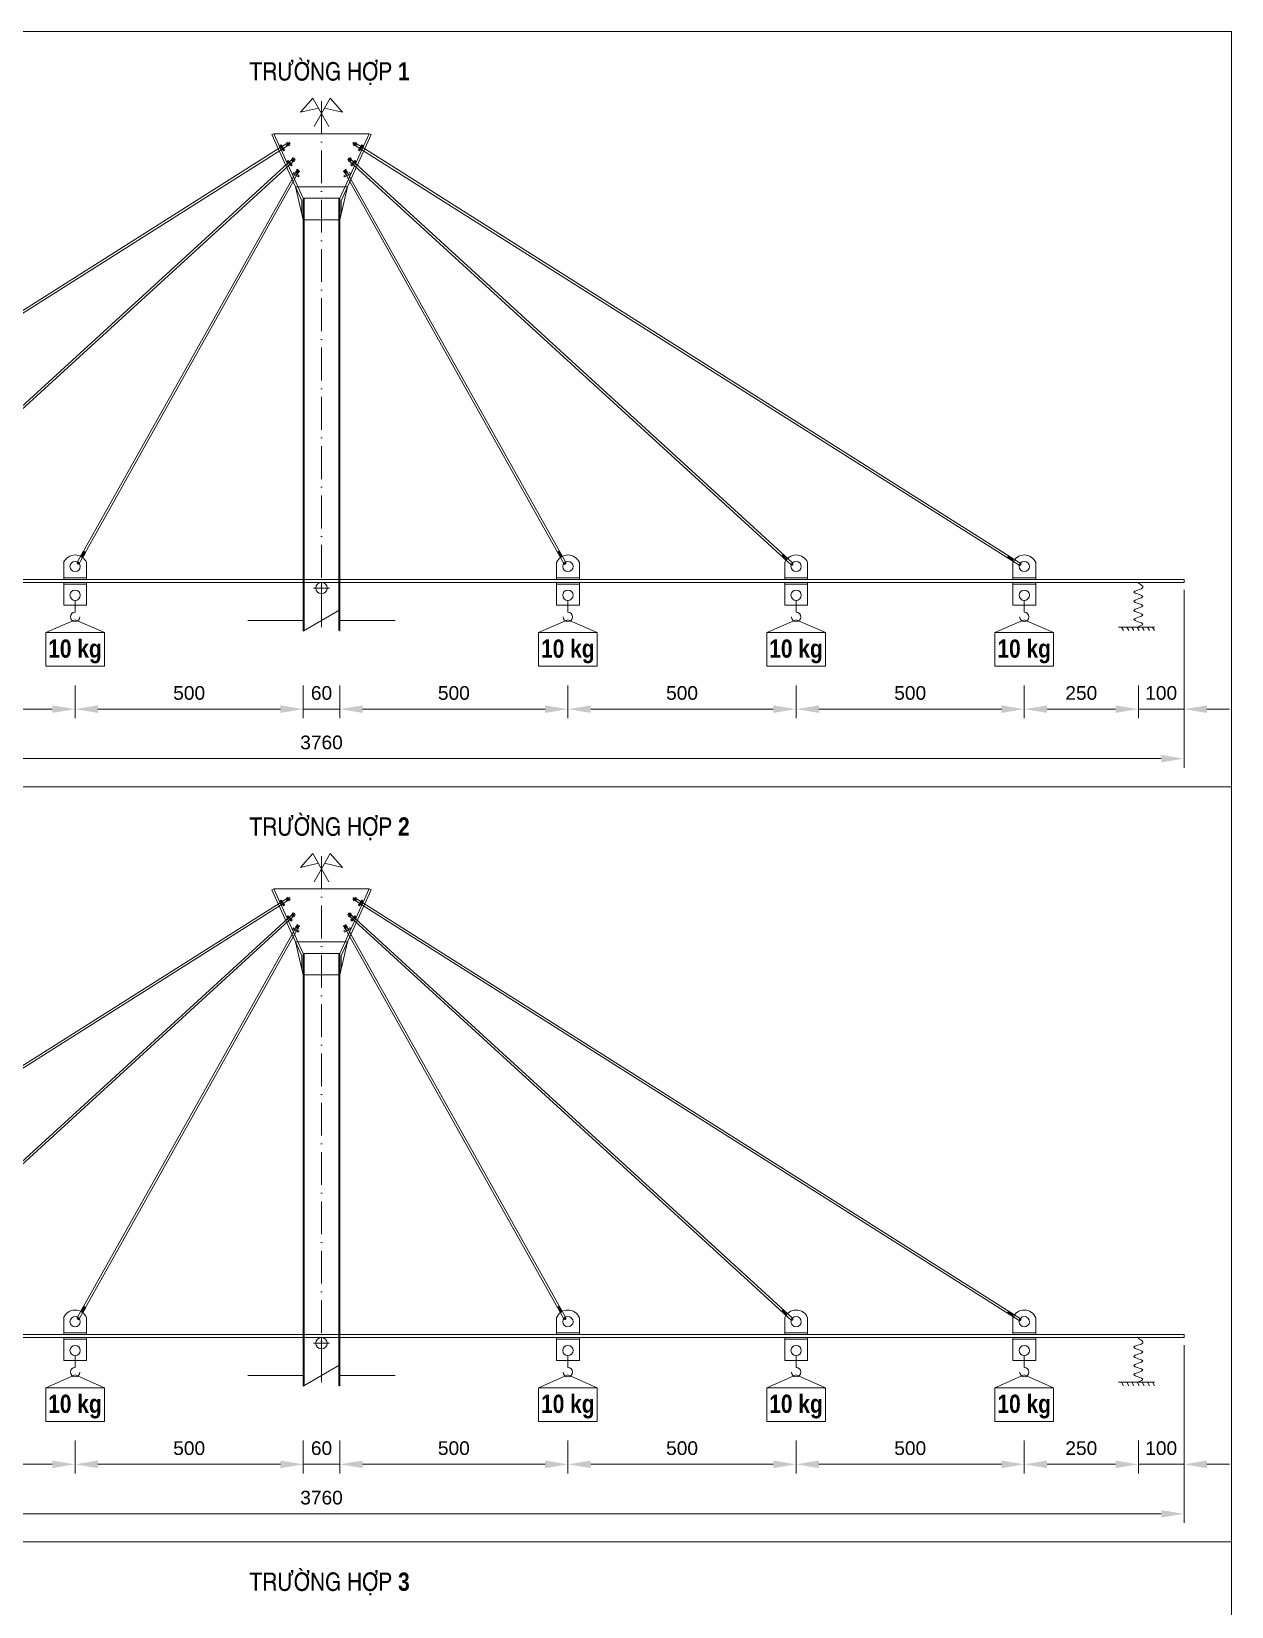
# Model space of a CAD drawing. Header units: millimetres. Extents: x 131443 to 207296, y -79515 to -45344.
# Drawn here: x 182591 to 185220, y -48796 to -45344 of the extents above; entities that cross this region are included whole.
import ezdxf

# ---------------------------------------------------------------- set-up
doc = ezdxf.new("R2010")
doc.units = ezdxf.units.MM
doc.header["$MEASUREMENT"] = 0
doc.linetypes.add('ACAD_ISO10W100', pattern=[18, 12, -3, 0, -3])
doc.layers.add('009 - Mat Cat', color=8, linetype='Continuous', lineweight=9)
doc.layers.add('013 - Duong Tim', color=1, linetype='ACAD_ISO10W100', lineweight=13)
doc.styles.add('Narrow', font='')
doc.styles.add('Narrow H', font='')
doc.styles.add('vnarial', font='')
doc.styles.get('Narrow').set_extended_font_data('.VnArial Narrow')
doc.styles.get('Narrow H').set_extended_font_data('.VnArial NarrowH')
doc.styles.get('vnarial').set_extended_font_data('.VnArial')
doc.dimstyles.new('1-20', dxfattribs={"dimscale": 20, "dimtxt": 40, "dimasz": 2.5, "dimexe": 1, "dimexo": 1, "dimgap": 1, "dimtad": 1, "dimdec": 0, "dimdsep": 46, "dimtxsty": 'vnarial', "dimcen": 2.5, "dimadec": 0, "dimazin": 0, "dimtfac": 1, "dimtdec": 0, "dimtix": 1, "dimtmove": 1, "dimatfit": 3, "dimfxl": 0.18, "dimtolj": 1, "dimtzin": 0, "dimlwd": -1, "dimlwe": -1, "dimarcsym": 1})
pattern_1 = [(45, (33545.79623, 4834.8328), (-0.08838834765, 0.08838834765), [])]
pattern_2 = [(45, (33545.79623, 3179.3328), (-0.08838834765, 0.08838834765), [])]

# ---------------------------------------------------------------- blocks, each defined once
blk = doc.blocks.new('*D117')
at = {"layer": '009 - Mat Cat', "color": 0, "transparency": 16777216}
for p, q in [((182186.5, -46777), (182186.5, -46849)), ((182686.5, -46777), (182686.5, -46849)), ((182236.5, -46829), (182636.5, -46829))]:
    blk.add_line(p, q, dxfattribs=at)
for points in [[(182236.5, -46820.7), (182236.5, -46837.3), (182186.5, -46829)], [(182636.5, -46820.7), (182636.5, -46837.3), (182686.5, -46829)]]:
    blk.add_solid(points, dxfattribs=at)
at = {"layer": 'Defpoints', "color": 0, "transparency": 16777216}
for p in [(182186.5, -46757), (182686.5, -46757), (182686.5, -46829)]:
    blk.add_point(p, dxfattribs=at)
at = {"layer": '009 - Mat Cat', "color": 0, "transparency": 16777216, "insert": (182436.5, -46793.7), "char_height": 30, "attachment_point": 5, "style": 'vnarial'}
blk.add_mtext('\\A1;500', dxfattribs=at)
blk = doc.blocks.new('*D118')
at = {"layer": '009 - Mat Cat', "color": 0, "transparency": 16777216}
for p, q in [((182686.5, -46777), (182686.5, -46849)), ((183186.5, -46777), (183186.5, -46849)), ((182736.5, -46829), (183136.5, -46829))]:
    blk.add_line(p, q, dxfattribs=at)
for points in [[(182736.5, -46820.7), (182736.5, -46837.3), (182686.5, -46829)], [(183136.5, -46820.7), (183136.5, -46837.3), (183186.5, -46829)]]:
    blk.add_solid(points, dxfattribs=at)
at = {"layer": 'Defpoints', "color": 0, "transparency": 16777216}
for p in [(182686.5, -46757), (183186.5, -46757), (183186.5, -46829)]:
    blk.add_point(p, dxfattribs=at)
at = {"layer": '009 - Mat Cat', "color": 0, "transparency": 16777216, "insert": (182936.5, -46793.7), "char_height": 30, "attachment_point": 5, "style": 'vnarial'}
blk.add_mtext('\\A1;500', dxfattribs=at)
blk = doc.blocks.new('*D119')
at = {"layer": '009 - Mat Cat', "color": 0, "transparency": 16777216}
for p, q in [((183186.5, -46777), (183186.5, -46849)), ((183266.5, -46777), (183266.5, -46849)), ((183136.5, -46829), (183086.5, -46829)), ((183186.5, -46829), (183266.5, -46829)), ((183316.5, -46829), (183366.5, -46829))]:
    blk.add_line(p, q, dxfattribs=at)
for points in [[(183136.5, -46820.7), (183136.5, -46837.3), (183186.5, -46829)], [(183316.5, -46820.7), (183316.5, -46837.3), (183266.5, -46829)]]:
    blk.add_solid(points, dxfattribs=at)
at = {"layer": 'Defpoints', "color": 0, "transparency": 16777216}
for p in [(183186.5, -46757), (183266.5, -46757), (183266.5, -46829)]:
    blk.add_point(p, dxfattribs=at)
at = {"layer": '009 - Mat Cat', "color": 0, "transparency": 16777216, "insert": (183226.5, -46793.7), "char_height": 30, "attachment_point": 5, "style": 'vnarial'}
blk.add_mtext('\\A1;60', dxfattribs=at)
blk = doc.blocks.new('*D120')
at = {"layer": '009 - Mat Cat', "color": 0, "transparency": 16777216}
for p, q in [((183266.5, -46777), (183266.5, -46849)), ((183766.5, -46777), (183766.5, -46849)), ((183316.5, -46829), (183716.5, -46829))]:
    blk.add_line(p, q, dxfattribs=at)
for points in [[(183316.5, -46820.7), (183316.5, -46837.3), (183266.5, -46829)], [(183716.5, -46820.7), (183716.5, -46837.3), (183766.5, -46829)]]:
    blk.add_solid(points, dxfattribs=at)
at = {"layer": 'Defpoints', "color": 0, "transparency": 16777216}
for p in [(183266.5, -46757), (183766.5, -46757), (183766.5, -46829)]:
    blk.add_point(p, dxfattribs=at)
at = {"layer": '009 - Mat Cat', "color": 0, "transparency": 16777216, "insert": (183516.5, -46793.7), "char_height": 30, "attachment_point": 5, "style": 'vnarial'}
blk.add_mtext('\\A1;500', dxfattribs=at)
blk = doc.blocks.new('*D121')
at = {"layer": '009 - Mat Cat', "color": 0, "transparency": 16777216}
for p, q in [((183766.5, -46777), (183766.5, -46849)), ((184266.5, -46777), (184266.5, -46849)), ((183816.5, -46829), (184216.5, -46829))]:
    blk.add_line(p, q, dxfattribs=at)
for points in [[(183816.5, -46820.7), (183816.5, -46837.3), (183766.5, -46829)], [(184216.5, -46820.7), (184216.5, -46837.3), (184266.5, -46829)]]:
    blk.add_solid(points, dxfattribs=at)
at = {"layer": 'Defpoints', "color": 0, "transparency": 16777216}
for p in [(183766.5, -46757), (184266.5, -46757), (184266.5, -46829)]:
    blk.add_point(p, dxfattribs=at)
at = {"layer": '009 - Mat Cat', "color": 0, "transparency": 16777216, "insert": (184016.5, -46793.7), "char_height": 30, "attachment_point": 5, "style": 'vnarial'}
blk.add_mtext('\\A1;500', dxfattribs=at)
blk = doc.blocks.new('*D122')
at = {"layer": '009 - Mat Cat', "color": 0, "transparency": 16777216}
for p, q in [((184266.5, -46777), (184266.5, -46849)), ((184766.5, -46777), (184766.5, -46849)), ((184316.5, -46829), (184716.5, -46829))]:
    blk.add_line(p, q, dxfattribs=at)
for points in [[(184316.5, -46820.7), (184316.5, -46837.3), (184266.5, -46829)], [(184716.5, -46820.7), (184716.5, -46837.3), (184766.5, -46829)]]:
    blk.add_solid(points, dxfattribs=at)
at = {"layer": 'Defpoints', "color": 0, "transparency": 16777216}
for p in [(184266.5, -46757), (184766.5, -46757), (184766.5, -46829)]:
    blk.add_point(p, dxfattribs=at)
at = {"layer": '009 - Mat Cat', "color": 0, "transparency": 16777216, "insert": (184516.5, -46793.7), "char_height": 30, "attachment_point": 5, "style": 'vnarial'}
blk.add_mtext('\\A1;500', dxfattribs=at)
blk = doc.blocks.new('*D123')
at = {"layer": '009 - Mat Cat', "color": 0, "transparency": 16777216}
for p, q in [((184766.5, -46777), (184766.5, -46849)), ((185016.4, -46777), (185016.4, -46849)), ((184816.5, -46829), (184966.4, -46829))]:
    blk.add_line(p, q, dxfattribs=at)
for points in [[(184816.5, -46820.7), (184816.5, -46837.3), (184766.5, -46829)], [(184966.4, -46820.7), (184966.4, -46837.3), (185016.4, -46829)]]:
    blk.add_solid(points, dxfattribs=at)
at = {"layer": 'Defpoints', "color": 0, "transparency": 16777216}
for p in [(184766.5, -46757), (185016.4, -46757), (185016.4, -46829)]:
    blk.add_point(p, dxfattribs=at)
at = {"layer": '009 - Mat Cat', "color": 0, "transparency": 16777216, "insert": (184891.4, -46793.7), "char_height": 30, "attachment_point": 5, "style": 'vnarial'}
blk.add_mtext('\\A1;250', dxfattribs=at)
blk = doc.blocks.new('*D124')
at = {"layer": '009 - Mat Cat', "color": 0, "transparency": 16777216}
for p, q in [((185016.4, -46777), (185016.4, -46849)), ((185116.5, -46777), (185116.5, -46849)), ((184966.4, -46829), (184916.4, -46829)), ((185016.4, -46829), (185116.5, -46829)), ((185166.5, -46829), (185216.5, -46829))]:
    blk.add_line(p, q, dxfattribs=at)
for points in [[(184966.4, -46820.7), (184966.4, -46837.3), (185016.4, -46829)], [(185166.5, -46820.7), (185166.5, -46837.3), (185116.5, -46829)]]:
    blk.add_solid(points, dxfattribs=at)
at = {"layer": 'Defpoints', "color": 0, "transparency": 16777216}
for p in [(185016.4, -46757), (185116.5, -46757), (185116.5, -46829)]:
    blk.add_point(p, dxfattribs=at)
at = {"layer": '009 - Mat Cat', "color": 0, "transparency": 16777216, "insert": (185066.4, -46793.7), "char_height": 30, "attachment_point": 5, "style": 'vnarial'}
blk.add_mtext('\\A1;100', dxfattribs=at)
blk = doc.blocks.new('*D125')
at = {"layer": '009 - Mat Cat', "color": 0, "transparency": 16777216}
for p, q in [((181336.5, -46567.8), (181336.5, -46957.5)), ((185116.5, -46567.8), (185116.5, -46957.5)), ((181386.5, -46937.5), (185066.5, -46937.5))]:
    blk.add_line(p, q, dxfattribs=at)
for points in [[(181386.5, -46929.2), (181386.5, -46945.8), (181336.5, -46937.5)], [(185066.5, -46929.2), (185066.5, -46945.8), (185116.5, -46937.5)]]:
    blk.add_solid(points, dxfattribs=at)
at = {"layer": 'Defpoints', "color": 0, "transparency": 16777216}
for p in [(181336.5, -46547.8), (185116.5, -46547.8), (185116.5, -46937.5)]:
    blk.add_point(p, dxfattribs=at)
at = {"layer": '009 - Mat Cat', "color": 0, "transparency": 16777216, "insert": (183226.5, -46902.2), "char_height": 30, "attachment_point": 5, "style": 'vnarial'}
blk.add_mtext('\\A1;3760', dxfattribs=at)
blk = doc.blocks.new('*D130')
at = {"layer": '009 - Mat Cat', "color": 0, "transparency": 16777216}
for p, q in [((182186.5, -48432.5), (182186.5, -48504.5)), ((182686.5, -48432.5), (182686.5, -48504.5)), ((182236.5, -48484.5), (182636.5, -48484.5))]:
    blk.add_line(p, q, dxfattribs=at)
for points in [[(182236.5, -48476.2), (182236.5, -48492.8), (182186.5, -48484.5)], [(182636.5, -48476.2), (182636.5, -48492.8), (182686.5, -48484.5)]]:
    blk.add_solid(points, dxfattribs=at)
at = {"layer": 'Defpoints', "color": 0, "transparency": 16777216}
for p in [(182186.5, -48412.5), (182686.5, -48412.5), (182686.5, -48484.5)]:
    blk.add_point(p, dxfattribs=at)
at = {"layer": '009 - Mat Cat', "color": 0, "transparency": 16777216, "insert": (182436.5, -48449.2), "char_height": 30, "attachment_point": 5, "style": 'vnarial'}
blk.add_mtext('\\A1;500', dxfattribs=at)
blk = doc.blocks.new('*D131')
at = {"layer": '009 - Mat Cat', "color": 0, "transparency": 16777216}
for p, q in [((182686.5, -48432.5), (182686.5, -48504.5)), ((183186.5, -48432.5), (183186.5, -48504.5)), ((182736.5, -48484.5), (183136.5, -48484.5))]:
    blk.add_line(p, q, dxfattribs=at)
for points in [[(182736.5, -48476.2), (182736.5, -48492.8), (182686.5, -48484.5)], [(183136.5, -48476.2), (183136.5, -48492.8), (183186.5, -48484.5)]]:
    blk.add_solid(points, dxfattribs=at)
at = {"layer": 'Defpoints', "color": 0, "transparency": 16777216}
for p in [(182686.5, -48412.5), (183186.5, -48412.5), (183186.5, -48484.5)]:
    blk.add_point(p, dxfattribs=at)
at = {"layer": '009 - Mat Cat', "color": 0, "transparency": 16777216, "insert": (182936.5, -48449.2), "char_height": 30, "attachment_point": 5, "style": 'vnarial'}
blk.add_mtext('\\A1;500', dxfattribs=at)
blk = doc.blocks.new('*D132')
at = {"layer": '009 - Mat Cat', "color": 0, "transparency": 16777216}
for p, q in [((183186.5, -48432.5), (183186.5, -48504.5)), ((183266.5, -48432.5), (183266.5, -48504.5)), ((183136.5, -48484.5), (183086.5, -48484.5)), ((183186.5, -48484.5), (183266.5, -48484.5)), ((183316.5, -48484.5), (183366.5, -48484.5))]:
    blk.add_line(p, q, dxfattribs=at)
for points in [[(183136.5, -48476.2), (183136.5, -48492.8), (183186.5, -48484.5)], [(183316.5, -48476.2), (183316.5, -48492.8), (183266.5, -48484.5)]]:
    blk.add_solid(points, dxfattribs=at)
at = {"layer": 'Defpoints', "color": 0, "transparency": 16777216}
for p in [(183186.5, -48412.5), (183266.5, -48412.5), (183266.5, -48484.5)]:
    blk.add_point(p, dxfattribs=at)
at = {"layer": '009 - Mat Cat', "color": 0, "transparency": 16777216, "insert": (183226.5, -48449.2), "char_height": 30, "attachment_point": 5, "style": 'vnarial'}
blk.add_mtext('\\A1;60', dxfattribs=at)
blk = doc.blocks.new('*D133')
at = {"layer": '009 - Mat Cat', "color": 0, "transparency": 16777216}
for p, q in [((183266.5, -48432.5), (183266.5, -48504.5)), ((183766.5, -48432.5), (183766.5, -48504.5)), ((183316.5, -48484.5), (183716.5, -48484.5))]:
    blk.add_line(p, q, dxfattribs=at)
for points in [[(183316.5, -48476.2), (183316.5, -48492.8), (183266.5, -48484.5)], [(183716.5, -48476.2), (183716.5, -48492.8), (183766.5, -48484.5)]]:
    blk.add_solid(points, dxfattribs=at)
at = {"layer": 'Defpoints', "color": 0, "transparency": 16777216}
for p in [(183266.5, -48412.5), (183766.5, -48412.5), (183766.5, -48484.5)]:
    blk.add_point(p, dxfattribs=at)
at = {"layer": '009 - Mat Cat', "color": 0, "transparency": 16777216, "insert": (183516.5, -48449.2), "char_height": 30, "attachment_point": 5, "style": 'vnarial'}
blk.add_mtext('\\A1;500', dxfattribs=at)
blk = doc.blocks.new('*D134')
at = {"layer": '009 - Mat Cat', "color": 0, "transparency": 16777216}
for p, q in [((183766.5, -48432.5), (183766.5, -48504.5)), ((184266.5, -48432.5), (184266.5, -48504.5)), ((183816.5, -48484.5), (184216.5, -48484.5))]:
    blk.add_line(p, q, dxfattribs=at)
for points in [[(183816.5, -48476.2), (183816.5, -48492.8), (183766.5, -48484.5)], [(184216.5, -48476.2), (184216.5, -48492.8), (184266.5, -48484.5)]]:
    blk.add_solid(points, dxfattribs=at)
at = {"layer": 'Defpoints', "color": 0, "transparency": 16777216}
for p in [(183766.5, -48412.5), (184266.5, -48412.5), (184266.5, -48484.5)]:
    blk.add_point(p, dxfattribs=at)
at = {"layer": '009 - Mat Cat', "color": 0, "transparency": 16777216, "insert": (184016.5, -48449.2), "char_height": 30, "attachment_point": 5, "style": 'vnarial'}
blk.add_mtext('\\A1;500', dxfattribs=at)
blk = doc.blocks.new('*D135')
at = {"layer": '009 - Mat Cat', "color": 0, "transparency": 16777216}
for p, q in [((184266.5, -48432.5), (184266.5, -48504.5)), ((184766.5, -48432.5), (184766.5, -48504.5)), ((184316.5, -48484.5), (184716.5, -48484.5))]:
    blk.add_line(p, q, dxfattribs=at)
for points in [[(184316.5, -48476.2), (184316.5, -48492.8), (184266.5, -48484.5)], [(184716.5, -48476.2), (184716.5, -48492.8), (184766.5, -48484.5)]]:
    blk.add_solid(points, dxfattribs=at)
at = {"layer": 'Defpoints', "color": 0, "transparency": 16777216}
for p in [(184266.5, -48412.5), (184766.5, -48412.5), (184766.5, -48484.5)]:
    blk.add_point(p, dxfattribs=at)
at = {"layer": '009 - Mat Cat', "color": 0, "transparency": 16777216, "insert": (184516.5, -48449.2), "char_height": 30, "attachment_point": 5, "style": 'vnarial'}
blk.add_mtext('\\A1;500', dxfattribs=at)
blk = doc.blocks.new('*D136')
at = {"layer": '009 - Mat Cat', "color": 0, "transparency": 16777216}
for p, q in [((184766.5, -48432.5), (184766.5, -48504.5)), ((185016.4, -48432.5), (185016.4, -48504.5)), ((184816.5, -48484.5), (184966.4, -48484.5))]:
    blk.add_line(p, q, dxfattribs=at)
for points in [[(184816.5, -48476.2), (184816.5, -48492.8), (184766.5, -48484.5)], [(184966.4, -48476.2), (184966.4, -48492.8), (185016.4, -48484.5)]]:
    blk.add_solid(points, dxfattribs=at)
at = {"layer": 'Defpoints', "color": 0, "transparency": 16777216}
for p in [(184766.5, -48412.5), (185016.4, -48412.5), (185016.4, -48484.5)]:
    blk.add_point(p, dxfattribs=at)
at = {"layer": '009 - Mat Cat', "color": 0, "transparency": 16777216, "insert": (184891.4, -48449.2), "char_height": 30, "attachment_point": 5, "style": 'vnarial'}
blk.add_mtext('\\A1;250', dxfattribs=at)
blk = doc.blocks.new('*D137')
at = {"layer": '009 - Mat Cat', "color": 0, "transparency": 16777216}
for p, q in [((185016.4, -48432.5), (185016.4, -48504.5)), ((185116.5, -48432.5), (185116.5, -48504.5)), ((184966.4, -48484.5), (184916.4, -48484.5)), ((185016.4, -48484.5), (185116.5, -48484.5)), ((185166.5, -48484.5), (185216.5, -48484.5))]:
    blk.add_line(p, q, dxfattribs=at)
for points in [[(184966.4, -48476.2), (184966.4, -48492.8), (185016.4, -48484.5)], [(185166.5, -48476.2), (185166.5, -48492.8), (185116.5, -48484.5)]]:
    blk.add_solid(points, dxfattribs=at)
at = {"layer": 'Defpoints', "color": 0, "transparency": 16777216}
for p in [(185016.4, -48412.5), (185116.5, -48412.5), (185116.5, -48484.5)]:
    blk.add_point(p, dxfattribs=at)
at = {"layer": '009 - Mat Cat', "color": 0, "transparency": 16777216, "insert": (185066.4, -48449.2), "char_height": 30, "attachment_point": 5, "style": 'vnarial'}
blk.add_mtext('\\A1;100', dxfattribs=at)
blk = doc.blocks.new('*D126')
at = {"layer": '009 - Mat Cat', "color": 0, "transparency": 16777216}
for p, q in [((181336.5, -48223.3), (181336.5, -48613)), ((185116.5, -48223.3), (185116.5, -48613)), ((181386.5, -48593), (185066.5, -48593))]:
    blk.add_line(p, q, dxfattribs=at)
for points in [[(181386.5, -48584.7), (181386.5, -48601.3), (181336.5, -48593)], [(185066.5, -48584.7), (185066.5, -48601.3), (185116.5, -48593)]]:
    blk.add_solid(points, dxfattribs=at)
at = {"layer": 'Defpoints', "color": 0, "transparency": 16777216}
for p in [(181336.5, -48203.3), (185116.5, -48203.3), (185116.5, -48593)]:
    blk.add_point(p, dxfattribs=at)
at = {"layer": '009 - Mat Cat', "color": 0, "transparency": 16777216, "insert": (183226.5, -48557.7), "char_height": 30, "attachment_point": 5, "style": 'vnarial'}
blk.add_mtext('\\A1;3760', dxfattribs=at)

msp = doc.modelspace()

# ---------------------------------------------------------------- hatches: boundary and pattern name
at = {"layer": '009 - Mat Cat', "true_color": 0x000000}
h = msp.add_hatch(dxfattribs=at)
h.set_pattern_fill('ANSI31', color=18)
h.set_pattern_definition(pattern_1)
h.paths.add_polyline_path([(181723.49, -46497.28), (181720.81, -46493.05), (181710.67, -46499.47), (181713.34, -46503.69)])
h.paths.add_polyline_path([(181695.25, -46509.22, 0.8986321), (181697.44, -46513.68, 0.1118619)])
h.paths.add_polyline_path([(182194.62, -46508.51, 0.9188698), (182197.22, -46512.9, 0.1149846)])
h.paths.add_polyline_path([(182218.08, -46493.82), (182214.71, -46490.13), (182205.85, -46498.23), (182209.23, -46501.92)])
h.paths.add_polyline_path([(182709.65, -46484.93), (182705.29, -46482.49), (182699.43, -46492.96), (182703.79, -46495.4)])
h.paths.add_polyline_path([(182691.89, -46506.42, 1.2436659), (182695.75, -46509.89, 0.1170167)])
h = msp.add_hatch(dxfattribs=at)
h.set_pattern_fill('ANSI31', color=18)
h.set_pattern_definition(pattern_1)
h.paths.add_polyline_path([(184729.51, -46497.28), (184732.19, -46493.05), (184742.33, -46499.47), (184739.66, -46503.69)])
h.paths.add_polyline_path([(184757.75, -46509.22, -0.8986321), (184755.56, -46513.68, -0.1118619)])
h.paths.add_polyline_path([(184258.38, -46508.51, -0.9188698), (184255.78, -46512.9, -0.1149846)])
h.paths.add_polyline_path([(184234.92, -46493.82), (184238.29, -46490.13), (184247.15, -46498.23), (184243.77, -46501.92)])
h.paths.add_polyline_path([(183743.35, -46484.93), (183747.71, -46482.49), (183753.57, -46492.96), (183749.21, -46495.4)])
h.paths.add_polyline_path([(183761.11, -46506.42, -1.2436659), (183757.25, -46509.89, -0.1170167)])
h = msp.add_hatch(dxfattribs=at)
h.set_pattern_fill('ANSI31', color=18)
h.set_pattern_definition(pattern_2)
h.paths.add_polyline_path([(181723.49, -48152.78), (181720.81, -48148.55), (181710.67, -48154.97), (181713.34, -48159.19)])
h.paths.add_polyline_path([(181695.25, -48164.72, 0.8986321), (181697.44, -48169.18, 0.1118619)])
h.paths.add_polyline_path([(182194.62, -48164.01, 0.9188698), (182197.22, -48168.4, 0.1149846)])
h.paths.add_polyline_path([(182218.08, -48149.32), (182214.71, -48145.63), (182205.85, -48153.73), (182209.23, -48157.42)])
h.paths.add_polyline_path([(182709.65, -48140.43), (182705.29, -48137.99), (182699.43, -48148.46), (182703.79, -48150.9)])
h.paths.add_polyline_path([(182691.89, -48161.92, 1.2436659), (182695.75, -48165.39, 0.1170167)])
h = msp.add_hatch(dxfattribs=at)
h.set_pattern_fill('ANSI31', color=18)
h.set_pattern_definition(pattern_2)
h.paths.add_polyline_path([(184729.51, -48152.78), (184732.19, -48148.55), (184742.33, -48154.97), (184739.66, -48159.19)])
h.paths.add_polyline_path([(184757.75, -48164.72, -0.8986321), (184755.56, -48169.18, -0.1118619)])
h.paths.add_polyline_path([(184258.38, -48164.01, -0.9188698), (184255.78, -48168.4, -0.1149846)])
h.paths.add_polyline_path([(184234.92, -48149.32), (184238.29, -48145.63), (184247.15, -48153.73), (184243.77, -48157.42)])
h.paths.add_polyline_path([(183743.35, -48140.43), (183747.71, -48137.99), (183753.57, -48148.46), (183749.21, -48150.9)])
h.paths.add_polyline_path([(183761.11, -48161.92, -1.2436659), (183757.25, -48165.39, -0.1170167)])

# ---------------------------------------------------------------- linework, layer by layer
at = {"layer": '009 - Mat Cat', "color": 1}
for p, q in [((183207.85, -45489.81), (183180.6, -45520.31)), ((183242.35, -45552.06), (183207.85, -45489.81)), ((183210.65, -45552.06), (183245.15, -45489.81)), ((183245.15, -45489.81), (183272.4, -45520.31)), ((183180.6, -45520.31), (183219.86, -45511.48)), ((183272.4, -45520.31), (183233.14, -45511.48)), ((182622.25, -46660.96), (182686.5, -46632.96)), ((182686.5, -46632.96), (182750.75, -46660.96)), ((183702.25, -46660.96), (183766.5, -46632.96)), ((183766.5, -46632.96), (183830.75, -46660.96)), ((184202.25, -46660.96), (184266.5, -46632.96)), ((184266.5, -46632.96), (184330.75, -46660.96)), ((184702.25, -46660.96), (184766.5, -46632.96)), ((184766.5, -46632.96), (184830.75, -46660.96)), ((183207.85, -47145.31), (183180.6, -47175.81)), ((183242.35, -47207.56), (183207.85, -47145.31)), ((183210.65, -47207.56), (183245.15, -47145.31)), ((183245.15, -47145.31), (183272.4, -47175.81)), ((183180.6, -47175.81), (183219.86, -47166.98)), ((183272.4, -47175.81), (183233.14, -47166.98)), ((182622.25, -48316.46), (182686.5, -48288.46)), ((182686.5, -48288.46), (182750.75, -48316.46)), ((183702.25, -48316.46), (183766.5, -48288.46)), ((183766.5, -48288.46), (183830.75, -48316.46)), ((184202.25, -48316.46), (184266.5, -48288.46)), ((184266.5, -48288.46), (184330.75, -48316.46)), ((184702.25, -48316.46), (184766.5, -48288.46)), ((184766.5, -48288.46), (184830.75, -48316.46))]:
    msp.add_line(p, q, dxfattribs=at)
at = {"layer": '009 - Mat Cat', "color": 18, "true_color": 0x000000}
for p, q in [((183122.13, -45567.52), (183117.58, -45569.58)), ((183183.5, -45714.59), (183117.58, -45569.58)), ((183186.5, -45709.11), (183122.13, -45567.52)), ((183122.13, -45567.52), (183330.87, -45567.52)), ((183266.5, -45709.11), (183330.87, -45567.52)), ((183266.5, -45709.11), (183330.87, -45567.52)), ((183269.5, -45714.59), (183335.42, -45569.58)), ((183269.5, -45714.59), (183335.42, -45569.58)), ((183330.87, -45567.52), (183335.42, -45569.58)), ((183330.87, -45567.52), (183335.42, -45569.58)), ((183135.8, -45593.67), (183138.33, -45592.06)), ((183135.8, -45593.67), (183142.99, -45605.04)), ((183136.01, -45598.06), (183151.76, -45588.1)), ((183138.1, -45602.65), (183154.99, -45591.89)), ((183138.33, -45592.06), (183145.53, -45603.44)), ((183142.99, -45605.04), (183145.53, -45603.44)), ((183148.62, -45589.85), (183158.47, -45589.85)), ((183156.98, -45586.32), (183150.11, -45593.37)), ((183150.74, -45585.8), (183156.35, -45593.89)), ((183304.38, -45589.85), (183294.53, -45589.85)), ((183304.38, -45589.85), (183294.53, -45589.85)), ((183296.02, -45586.32), (183302.89, -45593.37)), ((183296.02, -45586.32), (183302.89, -45593.37)), ((183302.26, -45585.8), (183296.65, -45593.89)), ((183302.26, -45585.8), (183296.65, -45593.89)), ((183314.9, -45602.65), (183298.01, -45591.89)), ((183314.9, -45602.65), (183298.01, -45591.89)), ((183316.99, -45598.06), (183301.24, -45588.1)), ((183316.99, -45598.06), (183301.24, -45588.1)), ((183314.67, -45592.06), (183307.47, -45603.44)), ((183314.67, -45592.06), (183307.47, -45603.44)), ((183310.01, -45605.04), (183307.47, -45603.44)), ((183310.01, -45605.04), (183307.47, -45603.44)), ((183317.2, -45593.67), (183310.01, -45605.04)), ((183317.2, -45593.67), (183310.01, -45605.04)), ((183317.2, -45593.67), (183314.67, -45592.06)), ((183317.2, -45593.67), (183314.67, -45592.06)), ((183153.51, -45626.64), (183151.3, -45628.67)), ((183151.3, -45628.67), (183159.88, -45638.05)), ((183151.9, -45632.99), (183162.48, -45623.32)), ((183153.51, -45626.64), (183162.09, -45636.03)), ((183154.07, -45637.78), (183166.43, -45626.3)), ((183159.74, -45624.54), (183169.58, -45624.54)), ((183162.09, -45636.03), (183159.88, -45638.05)), ((183168.09, -45621.01), (183161.22, -45628.06)), ((183161.85, -45620.49), (183167.46, -45628.59)), ((183164.66, -45619.62), (183164.66, -45629.46)), ((183293.26, -45624.54), (183283.42, -45624.54)), ((183293.26, -45624.54), (183283.42, -45624.54)), ((183284.91, -45621.01), (183291.78, -45628.06)), ((183284.91, -45621.01), (183291.78, -45628.06)), ((183291.15, -45620.49), (183285.54, -45628.59)), ((183291.15, -45620.49), (183285.54, -45628.59)), ((183298.93, -45637.78), (183286.57, -45626.3)), ((183298.93, -45637.78), (183286.57, -45626.3)), ((183288.34, -45619.62), (183288.34, -45629.46)), ((183288.34, -45619.62), (183288.34, -45629.46)), ((183301.1, -45632.99), (183290.52, -45623.32)), ((183301.1, -45632.99), (183290.52, -45623.32)), ((183299.49, -45626.64), (183290.91, -45636.03)), ((183299.49, -45626.64), (183290.91, -45636.03)), ((183290.91, -45636.03), (183293.12, -45638.05)), ((183290.91, -45636.03), (183293.12, -45638.05)), ((183301.7, -45628.67), (183293.12, -45638.05)), ((183301.7, -45628.67), (183293.12, -45638.05)), ((183299.49, -45626.64), (183301.7, -45628.67)), ((183299.49, -45626.64), (183301.7, -45628.67)), ((183164.76, -45652.76), (183163.3, -45655.38)), ((183163.3, -45655.38), (183175.92, -45662.45)), ((183164.76, -45652.76), (183177.38, -45659.83)), ((183164.96, -45661.73), (183172.06, -45649.04)), ((183167.53, -45667.37), (183176.43, -45651.48)), ((183169.32, -45650.26), (183179.17, -45650.26)), ((183177.68, -45646.73), (183170.81, -45653.78)), ((183171.44, -45646.21), (183177.05, -45654.3)), ((183174.25, -45645.34), (183174.25, -45655.18)), ((183177.38, -45659.83), (183175.92, -45662.45)), ((183283.68, -45650.26), (183273.83, -45650.26)), ((183283.68, -45650.26), (183273.83, -45650.26)), ((183275.32, -45646.73), (183282.19, -45653.78)), ((183275.32, -45646.73), (183282.19, -45653.78)), ((183288.24, -45652.76), (183275.62, -45659.83)), ((183288.24, -45652.76), (183275.62, -45659.83)), ((183275.62, -45659.83), (183277.08, -45662.45)), ((183275.62, -45659.83), (183277.08, -45662.45)), ((183281.56, -45646.21), (183275.95, -45654.3)), ((183281.56, -45646.21), (183275.95, -45654.3)), ((183285.47, -45667.37), (183276.57, -45651.48)), ((183285.47, -45667.37), (183276.57, -45651.48)), ((183289.7, -45655.38), (183277.08, -45662.45)), ((183289.7, -45655.38), (183277.08, -45662.45)), ((183278.75, -45645.34), (183278.75, -45655.18)), ((183278.75, -45645.34), (183278.75, -45655.18)), ((183288.04, -45661.73), (183280.94, -45649.04)), ((183288.04, -45661.73), (183280.94, -45649.04)), ((183288.24, -45652.76), (183289.7, -45655.38)), ((183288.24, -45652.76), (183289.7, -45655.38)), ((183226.5, -45683.67), (183169.44, -45683.67)), ((183169.44, -45683.67), (183186.5, -45756.17)), ((183186.5, -45744.59), (183186.5, -45709.11)), ((183186.5, -45709.11), (183266.5, -45709.11)), ((183186.5, -45710.48), (183186.5, -46658)), ((183188.5, -45709.11), (183188.5, -46656.82)), ((183226.5, -45683.67), (183283.56, -45683.67)), ((183264.5, -45709.11), (183264.5, -46612.17)), ((183264.5, -45709.11), (183264.5, -46656.82)), ((183283.56, -45683.67), (183266.5, -45756.17)), ((183283.56, -45683.67), (183266.5, -45756.17)), ((183266.5, -45744.59), (183266.5, -45709.11)), ((183266.5, -45744.59), (183266.5, -45709.11)), ((183266.5, -45710.48), (183266.5, -46611)), ((183266.5, -45710.48), (183266.5, -46658)), ((183183.5, -45714.59), (183183.5, -45743.42)), ((183269.5, -45714.59), (183269.5, -45743.42)), ((183269.5, -45714.59), (183269.5, -45743.42)), ((183186.5, -45756.17), (183266.5, -45756.17)), ((182699.43, -46492.96), (182703.79, -46495.4)), ((182705.29, -46482.49), (182709.65, -46484.93)), ((183747.71, -46482.49), (183743.35, -46484.93)), ((183753.57, -46492.96), (183749.21, -46495.4)), ((184238.29, -46490.13), (184234.92, -46493.82)), ((184247.15, -46498.23), (184243.77, -46501.92)), ((184732.19, -46493.05), (184729.51, -46497.28)), ((184742.33, -46499.47), (184739.66, -46503.69)), ((182661.5, -46540.84), (182711.5, -46540.84)), ((182661.5, -46540.84), (182711.5, -46540.84)), ((183791.5, -46540.84), (183741.5, -46540.84)), ((183791.5, -46540.84), (183741.5, -46540.84)), ((184291.5, -46540.84), (184241.5, -46540.84)), ((184291.5, -46540.84), (184241.5, -46540.84)), ((184791.5, -46540.84), (184741.5, -46540.84)), ((183186.5, -46544.59), (181336.5, -46544.59)), ((181336.5, -46551.09), (183186.5, -46551.09)), ((182661.5, -46554.84), (182711.5, -46554.84)), ((183186.5, -46544.59), (183266.5, -46544.59)), ((183266.5, -46544.59), (183186.5, -46544.59)), ((183186.5, -46551.09), (183266.5, -46551.09)), ((183266.5, -46551.09), (183186.5, -46551.09)), ((183209.24, -46563.59), (183243.76, -46563.59)), ((183243.76, -46563.59), (183209.24, -46563.59)), ((183226.5, -46551.09), (183226.5, -46576.09)), ((183266.5, -46544.59), (185116.5, -46544.59)), ((185116.5, -46551.09), (183266.5, -46551.09)), ((183791.5, -46554.84), (183741.5, -46554.84)), ((184291.5, -46554.84), (184241.5, -46554.84)), ((184791.5, -46554.84), (184741.5, -46554.84)), ((182686.5, -46590.64), (182686.5, -46616.51)), ((183766.5, -46590.64), (183766.5, -46616.51)), ((184266.5, -46590.64), (184266.5, -46616.51)), ((184766.5, -46590.64), (184766.5, -46616.51)), ((183065.3, -46634.5), (183186.5, -46634.5)), ((183186.5, -46634.5), (183186.5, -46658)), ((183186.5, -46658), (183226.5, -46634.5)), ((183266.5, -46611), (183226.5, -46634.5)), ((183266.5, -46634.5), (183266.5, -46611)), ((183387.7, -46634.5), (183266.5, -46634.5)), ((183266.5, -46634.5), (183266.5, -46658)), ((185051.93, -46649.17), (184972.95, -46649.17)), ((184979.67, -46649.17), (184983.89, -46656.8)), ((184991.01, -46649.17), (184995.23, -46656.8)), ((185002.35, -46649.17), (185006.57, -46656.8)), ((185013.69, -46649.17), (185017.91, -46656.8)), ((185025.03, -46649.17), (185029.25, -46656.8)), ((185036.37, -46649.17), (185040.59, -46656.8)), ((185047.7, -46649.17), (185051.93, -46656.8)), ((183122.13, -47223.02), (183117.58, -47225.08)), ((183183.5, -47370.09), (183117.58, -47225.08)), ((183186.5, -47364.61), (183122.13, -47223.02)), ((183122.13, -47223.02), (183330.87, -47223.02)), ((183266.5, -47364.61), (183330.87, -47223.02)), ((183266.5, -47364.61), (183330.87, -47223.02)), ((183269.5, -47370.09), (183335.42, -47225.08)), ((183269.5, -47370.09), (183335.42, -47225.08)), ((183330.87, -47223.02), (183335.42, -47225.08)), ((183330.87, -47223.02), (183335.42, -47225.08)), ((183135.8, -47249.17), (183138.33, -47247.56)), ((183135.8, -47249.17), (183142.99, -47260.54)), ((183136.01, -47253.56), (183151.76, -47243.6)), ((183138.1, -47258.15), (183154.99, -47247.39)), ((183138.33, -47247.56), (183145.53, -47258.94)), ((183142.99, -47260.54), (183145.53, -47258.94)), ((183148.62, -47245.35), (183158.47, -47245.35)), ((183156.98, -47241.82), (183150.11, -47248.87)), ((183150.74, -47241.3), (183156.35, -47249.39)), ((183304.38, -47245.35), (183294.53, -47245.35)), ((183304.38, -47245.35), (183294.53, -47245.35)), ((183296.02, -47241.82), (183302.89, -47248.87)), ((183296.02, -47241.82), (183302.89, -47248.87)), ((183302.26, -47241.3), (183296.65, -47249.39)), ((183302.26, -47241.3), (183296.65, -47249.39)), ((183314.9, -47258.15), (183298.01, -47247.39)), ((183314.9, -47258.15), (183298.01, -47247.39)), ((183316.99, -47253.56), (183301.24, -47243.6)), ((183316.99, -47253.56), (183301.24, -47243.6)), ((183314.67, -47247.56), (183307.47, -47258.94)), ((183314.67, -47247.56), (183307.47, -47258.94)), ((183310.01, -47260.54), (183307.47, -47258.94)), ((183310.01, -47260.54), (183307.47, -47258.94)), ((183317.2, -47249.17), (183310.01, -47260.54)), ((183317.2, -47249.17), (183310.01, -47260.54)), ((183317.2, -47249.17), (183314.67, -47247.56)), ((183317.2, -47249.17), (183314.67, -47247.56)), ((183153.51, -47282.14), (183151.3, -47284.17)), ((183151.3, -47284.17), (183159.88, -47293.55)), ((183151.9, -47288.49), (183162.48, -47278.82)), ((183153.51, -47282.14), (183162.09, -47291.53)), ((183154.07, -47293.28), (183166.43, -47281.8)), ((183159.74, -47280.04), (183169.58, -47280.04)), ((183162.09, -47291.53), (183159.88, -47293.55)), ((183168.09, -47276.51), (183161.22, -47283.56)), ((183161.85, -47275.99), (183167.46, -47284.09)), ((183164.66, -47275.12), (183164.66, -47284.96)), ((183174.25, -47300.84), (183174.25, -47310.68)), ((183278.75, -47300.84), (183278.75, -47310.68)), ((183278.75, -47300.84), (183278.75, -47310.68)), ((183293.26, -47280.04), (183283.42, -47280.04)), ((183293.26, -47280.04), (183283.42, -47280.04)), ((183284.91, -47276.51), (183291.78, -47283.56)), ((183284.91, -47276.51), (183291.78, -47283.56)), ((183291.15, -47275.99), (183285.54, -47284.09)), ((183291.15, -47275.99), (183285.54, -47284.09)), ((183298.93, -47293.28), (183286.57, -47281.8)), ((183298.93, -47293.28), (183286.57, -47281.8)), ((183288.34, -47275.12), (183288.34, -47284.96)), ((183288.34, -47275.12), (183288.34, -47284.96)), ((183301.1, -47288.49), (183290.52, -47278.82)), ((183301.1, -47288.49), (183290.52, -47278.82)), ((183299.49, -47282.14), (183290.91, -47291.53)), ((183299.49, -47282.14), (183290.91, -47291.53)), ((183290.91, -47291.53), (183293.12, -47293.55)), ((183290.91, -47291.53), (183293.12, -47293.55)), ((183301.7, -47284.17), (183293.12, -47293.55)), ((183301.7, -47284.17), (183293.12, -47293.55)), ((183299.49, -47282.14), (183301.7, -47284.17)), ((183299.49, -47282.14), (183301.7, -47284.17)), ((183164.76, -47308.26), (183163.3, -47310.88)), ((183163.3, -47310.88), (183175.92, -47317.95)), ((183164.76, -47308.26), (183177.38, -47315.33)), ((183164.96, -47317.23), (183172.06, -47304.54)), ((183167.53, -47322.87), (183176.43, -47306.98)), ((183169.32, -47305.76), (183179.17, -47305.76)), ((183177.68, -47302.23), (183170.81, -47309.28)), ((183171.44, -47301.71), (183177.05, -47309.8)), ((183177.38, -47315.33), (183175.92, -47317.95)), ((183283.68, -47305.76), (183273.83, -47305.76)), ((183283.68, -47305.76), (183273.83, -47305.76)), ((183275.32, -47302.23), (183282.19, -47309.28)), ((183275.32, -47302.23), (183282.19, -47309.28)), ((183288.24, -47308.26), (183275.62, -47315.33)), ((183288.24, -47308.26), (183275.62, -47315.33)), ((183275.62, -47315.33), (183277.08, -47317.95)), ((183275.62, -47315.33), (183277.08, -47317.95)), ((183281.56, -47301.71), (183275.95, -47309.8)), ((183281.56, -47301.71), (183275.95, -47309.8)), ((183285.47, -47322.87), (183276.57, -47306.98)), ((183285.47, -47322.87), (183276.57, -47306.98)), ((183289.7, -47310.88), (183277.08, -47317.95)), ((183289.7, -47310.88), (183277.08, -47317.95)), ((183288.04, -47317.23), (183280.94, -47304.54)), ((183288.04, -47317.23), (183280.94, -47304.54)), ((183288.24, -47308.26), (183289.7, -47310.88)), ((183288.24, -47308.26), (183289.7, -47310.88)), ((183226.5, -47339.17), (183169.44, -47339.17)), ((183169.44, -47339.17), (183186.5, -47411.67)), ((183183.5, -47370.09), (183183.5, -47398.92)), ((183186.5, -47400.09), (183186.5, -47364.61)), ((183186.5, -47364.61), (183266.5, -47364.61)), ((183186.5, -47365.98), (183186.5, -48313.5)), ((183188.5, -47364.61), (183188.5, -48312.32)), ((183226.5, -47339.17), (183283.56, -47339.17)), ((183264.5, -47364.61), (183264.5, -48267.67)), ((183264.5, -47364.61), (183264.5, -48312.32)), ((183283.56, -47339.17), (183266.5, -47411.67)), ((183283.56, -47339.17), (183266.5, -47411.67)), ((183266.5, -47400.09), (183266.5, -47364.61)), ((183266.5, -47400.09), (183266.5, -47364.61)), ((183266.5, -47365.98), (183266.5, -48266.5)), ((183266.5, -47365.98), (183266.5, -48313.5)), ((183269.5, -47370.09), (183269.5, -47398.92)), ((183269.5, -47370.09), (183269.5, -47398.92)), ((183186.5, -47411.67), (183266.5, -47411.67)), ((182699.43, -48148.46), (182703.79, -48150.9)), ((182705.29, -48137.99), (182709.65, -48140.43)), ((183747.71, -48137.99), (183743.35, -48140.43)), ((183753.57, -48148.46), (183749.21, -48150.9)), ((184238.29, -48145.63), (184234.92, -48149.32)), ((184247.15, -48153.73), (184243.77, -48157.42)), ((184732.19, -48148.55), (184729.51, -48152.78)), ((184742.33, -48154.97), (184739.66, -48159.19)), ((182661.5, -48196.34), (182711.5, -48196.34)), ((182661.5, -48196.34), (182711.5, -48196.34)), ((183791.5, -48196.34), (183741.5, -48196.34)), ((183791.5, -48196.34), (183741.5, -48196.34)), ((184291.5, -48196.34), (184241.5, -48196.34)), ((184291.5, -48196.34), (184241.5, -48196.34)), ((184791.5, -48196.34), (184741.5, -48196.34)), ((183186.5, -48200.09), (181336.5, -48200.09)), ((181336.5, -48206.59), (183186.5, -48206.59)), ((182661.5, -48210.34), (182711.5, -48210.34)), ((183186.5, -48200.09), (183266.5, -48200.09)), ((183266.5, -48200.09), (183186.5, -48200.09)), ((183186.5, -48206.59), (183266.5, -48206.59)), ((183266.5, -48206.59), (183186.5, -48206.59)), ((183209.24, -48219.09), (183243.76, -48219.09)), ((183243.76, -48219.09), (183209.24, -48219.09)), ((183226.5, -48206.59), (183226.5, -48231.59)), ((183266.5, -48200.09), (185116.5, -48200.09)), ((185116.5, -48206.59), (183266.5, -48206.59)), ((183791.5, -48210.34), (183741.5, -48210.34)), ((184291.5, -48210.34), (184241.5, -48210.34)), ((184791.5, -48210.34), (184741.5, -48210.34)), ((182686.5, -48246.14), (182686.5, -48272.01)), ((183266.5, -48266.5), (183226.5, -48290)), ((183266.5, -48290), (183266.5, -48266.5)), ((183766.5, -48246.14), (183766.5, -48272.01)), ((184266.5, -48246.14), (184266.5, -48272.01)), ((184766.5, -48246.14), (184766.5, -48272.01)), ((183065.3, -48290), (183186.5, -48290)), ((183186.5, -48290), (183186.5, -48313.5)), ((183186.5, -48313.5), (183226.5, -48290)), ((183387.7, -48290), (183266.5, -48290)), ((183266.5, -48290), (183266.5, -48313.5)), ((185051.93, -48304.67), (184972.95, -48304.67)), ((184979.67, -48304.67), (184983.89, -48312.3)), ((184991.01, -48304.67), (184995.23, -48312.3)), ((185002.35, -48304.67), (185006.57, -48312.3)), ((185013.69, -48304.67), (185017.91, -48312.3)), ((185025.03, -48304.67), (185029.25, -48312.3)), ((185036.37, -48304.67), (185040.59, -48312.3)), ((185047.7, -48304.67), (185051.93, -48312.3))]:
    msp.add_line(p, q, dxfattribs=at)
at = {"layer": '009 - Mat Cat', "color": 5}
for p, q in [((183136.01, -45598.06), (181695.25, -46509.22)), ((183138.1, -45602.65), (181697.46, -46513.74)), ((183314.9, -45602.65), (184755.54, -46513.74)), ((183316.99, -45598.06), (184757.75, -46509.22)), ((183151.9, -45632.99), (182194.62, -46508.51)), ((183154.07, -45637.78), (182197.22, -46512.9)), ((183298.93, -45637.78), (184255.78, -46512.9)), ((183301.1, -45632.99), (184258.38, -46508.51)), ((183164.96, -45661.73), (182691.89, -46506.42)), ((183167.53, -45667.37), (182695.71, -46509.83)), ((183285.47, -45667.37), (183757.29, -46509.83)), ((183288.04, -45661.73), (183761.11, -46506.42)), ((183136.01, -47253.56), (181695.25, -48164.72)), ((183138.1, -47258.15), (181697.46, -48169.24)), ((183314.9, -47258.15), (184755.54, -48169.24)), ((183316.99, -47253.56), (184757.75, -48164.72)), ((183151.9, -47288.49), (182194.62, -48164.01)), ((183154.07, -47293.28), (182197.22, -48168.4)), ((183298.93, -47293.28), (184255.78, -48168.4)), ((183301.1, -47288.49), (184258.38, -48164.01)), ((183164.96, -47317.23), (182691.89, -48161.92)), ((183167.53, -47322.87), (182695.71, -48165.33)), ((183285.47, -47322.87), (183757.29, -48165.33)), ((183288.04, -47317.23), (183761.11, -48161.92))]:
    msp.add_line(p, q, dxfattribs=at)
at = {"layer": '009 - Mat Cat'}
for p, q in [((185116.5, -46544.59), (185116.5, -46551.09)), ((185116.5, -48200.09), (185116.5, -48206.59))]:
    msp.add_line(p, q, dxfattribs=at)
for points in [[(181229.5, -46999), (185220.5, -46999), (185220.5, -45343.5), (181229.5, -45343.5)], [(181229.5, -48654.5), (185220.5, -48654.5), (185220.5, -46999), (181229.5, -46999)], [(181229.5, -50310), (185220.5, -50310), (185220.5, -48654.5), (181229.5, -48654.5)]]:
    msp.add_lwpolyline(points, close=True, dxfattribs=at)
at = {"layer": '009 - Mat Cat', "color": 18, "true_color": 0x000000}
for points in [[(182661.5, -46507.86), (182661.5, -46544.59), (182711.5, -46544.59), (182711.5, -46507.86)], [(183791.5, -46507.86), (183791.5, -46544.59), (183741.5, -46544.59), (183741.5, -46507.86)], [(184291.5, -46507.86), (184291.5, -46544.59), (184241.5, -46544.59), (184241.5, -46507.86)], [(184791.5, -46507.86), (184791.5, -46544.59), (184741.5, -46544.59), (184741.5, -46507.86)], [(182661.5, -48163.36), (182661.5, -48200.09), (182711.5, -48200.09), (182711.5, -48163.36)], [(183791.5, -48163.36), (183791.5, -48200.09), (183741.5, -48200.09), (183741.5, -48163.36)], [(184291.5, -48163.36), (184291.5, -48200.09), (184241.5, -48200.09), (184241.5, -48163.36)], [(184791.5, -48163.36), (184791.5, -48200.09), (184741.5, -48200.09), (184741.5, -48163.36)]]:
    msp.add_lwpolyline(points, dxfattribs=at)
for points in [[(182661.5, -46551.09), (182711.5, -46551.09), (182711.5, -46601.09), (182661.5, -46601.09)], [(183791.5, -46551.09), (183741.5, -46551.09), (183741.5, -46601.09), (183791.5, -46601.09)], [(184291.5, -46551.09), (184241.5, -46551.09), (184241.5, -46601.09), (184291.5, -46601.09)], [(184791.5, -46551.09), (184741.5, -46551.09), (184741.5, -46601.09), (184791.5, -46601.09)], [(182661.5, -48206.59), (182711.5, -48206.59), (182711.5, -48256.59), (182661.5, -48256.59)], [(183791.5, -48206.59), (183741.5, -48206.59), (183741.5, -48256.59), (183791.5, -48256.59)], [(184291.5, -48206.59), (184241.5, -48206.59), (184241.5, -48256.59), (184291.5, -48256.59)], [(184791.5, -48206.59), (184741.5, -48206.59), (184741.5, -48256.59), (184791.5, -48256.59)]]:
    msp.add_lwpolyline(points, close=True, dxfattribs=at)
at = {"layer": '009 - Mat Cat', "color": 1}
for points in [[(182622.25, -46660.96), (182750.75, -46660.96), (182750.75, -46734.96), (182622.25, -46734.96)], [(183702.25, -46660.96), (183830.75, -46660.96), (183830.75, -46734.96), (183702.25, -46734.96)], [(184202.25, -46660.96), (184330.75, -46660.96), (184330.75, -46734.96), (184202.25, -46734.96)], [(184702.25, -46660.96), (184830.75, -46660.96), (184830.75, -46734.96), (184702.25, -46734.96)], [(182622.25, -48316.46), (182750.75, -48316.46), (182750.75, -48390.46), (182622.25, -48390.46)], [(183702.25, -48316.46), (183830.75, -48316.46), (183830.75, -48390.46), (183702.25, -48390.46)], [(184202.25, -48316.46), (184330.75, -48316.46), (184330.75, -48390.46), (184202.25, -48390.46)], [(184702.25, -48316.46), (184830.75, -48316.46), (184830.75, -48390.46), (184702.25, -48390.46)]]:
    msp.add_lwpolyline(points, close=True, dxfattribs=at)
at = {"layer": '009 - Mat Cat', "color": 18, "true_color": 0x000000}
for centre, radius in [((183153.55, -45589.85), 2.5), ((183299.45, -45589.85), 2.5), ((183299.45, -45589.85), 2.5), ((183164.66, -45624.54), 2.5), ((183288.34, -45624.54), 2.5), ((183288.34, -45624.54), 2.5), ((183174.25, -45650.26), 2.5), ((183278.75, -45650.26), 2.5), ((183278.75, -45650.26), 2.5), ((182686.5, -46516.3), 11.25), ((182686.5, -46516.3), 11.25), ((183766.5, -46516.3), 11.25), ((183766.5, -46516.3), 11.25), ((184266.5, -46516.3), 11.25), ((184266.5, -46516.3), 11.25), ((184766.5, -46516.3), 11.25), ((182686.5, -46579.39), 11.25), ((183226.5, -46563.59), 12.5), ((183766.5, -46579.39), 11.25), ((184266.5, -46579.39), 11.25), ((184766.5, -46579.39), 11.25), ((183153.55, -47245.35), 2.5), ((183299.45, -47245.35), 2.5), ((183299.45, -47245.35), 2.5), ((183164.66, -47280.04), 2.5), ((183288.34, -47280.04), 2.5), ((183288.34, -47280.04), 2.5), ((183174.25, -47305.76), 2.5), ((183278.75, -47305.76), 2.5), ((183278.75, -47305.76), 2.5), ((182686.5, -48171.8), 11.25), ((182686.5, -48171.8), 11.25), ((183766.5, -48171.8), 11.25), ((183766.5, -48171.8), 11.25), ((184266.5, -48171.8), 11.25), ((184266.5, -48171.8), 11.25), ((184766.5, -48171.8), 11.25), ((182686.5, -48234.89), 11.25), ((183226.5, -48219.09), 12.5), ((183766.5, -48234.89), 11.25), ((184266.5, -48234.89), 11.25), ((184766.5, -48234.89), 11.25)]:
    msp.add_circle(centre, radius, dxfattribs=at)
for centre, radius, start, end in [((182686.5, -46517.72), 26.88, 21.5289, 158.4711), ((182693.44, -46508.58), 2.66, 125.64704, 330.43954), ((183766.5, -46517.72), 26.88, 21.5289, 158.4711), ((183759.56, -46508.58), 2.66, 209.56046, 54.35296), ((184266.5, -46517.72), 26.88, 21.5289, 158.4711), ((184766.5, -46517.72), 26.88, 21.5289, 158.4711), ((184256.89, -46510.59), 2.56, 244.13429, 54.45015), ((184756.42, -46511.34), 2.5, 237.69006, 57.69006), ((182686.5, -46626.74), 10.22, 90, 0), ((183766.5, -46626.74), 10.22, 180, 90), ((184266.5, -46626.74), 10.22, 180, 90), ((184766.5, -46626.74), 10.22, 180, 90), ((182686.5, -48173.22), 26.88, 21.5289, 158.4711), ((182693.44, -48164.08), 2.66, 125.64704, 330.43954), ((183766.5, -48173.22), 26.88, 21.5289, 158.4711), ((183759.56, -48164.08), 2.66, 209.56046, 54.35296), ((184266.5, -48173.22), 26.88, 21.5289, 158.4711), ((184256.89, -48166.09), 2.56, 244.13429, 54.45015), ((184766.5, -48173.22), 26.88, 21.5289, 158.4711), ((184756.42, -48166.84), 2.5, 237.69006, 57.69006), ((182686.5, -48282.24), 10.22, 90, 0), ((183766.5, -48282.24), 10.22, 180, 90), ((184266.5, -48282.24), 10.22, 180, 90), ((184766.5, -48282.24), 10.22, 180, 90)]:
    msp.add_arc(centre, radius, start, end, dxfattribs=at)
for points in [[(185016.35, -46552.41), (185026.35, -46562.41), (185006.35, -46572.41), (185026.35, -46582.41), (185006.35, -46592.41), (185026.35, -46602.41), (185006.35, -46612.41), (185026.35, -46622.41), (185006.35, -46632.41), (185026.35, -46642.41), (185016.35, -46648.21)], [(185016.35, -48207.91), (185026.35, -48217.91), (185006.35, -48227.91), (185026.35, -48237.91), (185006.35, -48247.91), (185026.35, -48257.91), (185006.35, -48267.91), (185026.35, -48277.91), (185006.35, -48287.91), (185026.35, -48297.91), (185016.35, -48303.71)]]:
    msp.add_spline(points, degree=3, dxfattribs=at)
at = {"layer": '013 - Duong Tim', "color": 1, "ltscale": 6}
for p, q in [((183226.5, -45496), (183226.5, -46655.5)), ((183226.5, -47151.5), (183226.5, -48311))]:
    msp.add_line(p, q, dxfattribs=at)

# ---------------------------------------------------------------- texts
at = {"layer": '009 - Mat Cat', "color": 18, "true_color": 0x000000, "char_height": 40, "attachment_point": 5, "style": 'Narrow H'}
for s, insert in [('\\A1;{\\f.VnArial NarrowH|b1|i0|c0|p34;TR¦êNG HîP 1}', (183244.12, -45435.78)), ('\\A1;{\\f.VnArial NarrowH|b1|i0|c0|p34;TR¦êNG HîP 2}', (183244.12, -47091.28)), ('\\A1;{\\f.VnArial NarrowH|b1|i0|c0|p34;TR¦êNG HîP 3}', (183244.12, -48746.78))]:
    msp.add_mtext(s, dxfattribs=dict(at, insert=insert))
at = {"layer": '009 - Mat Cat', "color": 1, "char_height": 40, "attachment_point": 5, "style": 'Narrow'}
for insert in [(182686.25, -46702.46), (183766.25, -46702.46), (184266.25, -46702.46), (184766.25, -46702.46), (182686.25, -48357.96), (183766.25, -48357.96), (184266.25, -48357.96), (184766.25, -48357.96)]:
    msp.add_mtext_dynamic_manual_height_columns('{\\f.VnArial Narrow|b1|i0|c0|p34;10 kg}', width=118.5, gutter_width=12.5, heights=[0], dxfattribs=dict(at, insert=insert))

# ---------------------------------------------------------------- dimensions: what is measured, and where the dimension line sits
at = {"layer": '009 - Mat Cat', "color": 18, "true_color": 0x000000}
for base, p1, p2, text, picture, middle in [((185116.5, -46937.5), (181336.5, -46547.84), (185116.5, -46547.84), '3760', '*D125', (183226.5, -46902.17)), ((183266.5, -46829), (183186.5, -46757), (183266.5, -46757), '60', '*D119', (183226.5, -46793.69)), ((185116.5, -48593), (181336.5, -48203.34), (185116.5, -48203.34), '3760', '*D126', (183226.5, -48557.67)), ((183266.5, -48484.5), (183186.5, -48412.5), (183266.5, -48412.5), '60', '*D132', (183226.5, -48449.19))]:
    dim = msp.add_linear_dim(base=base, p1=p1, p2=p2, text=text, dimstyle='1-20', override={"dimtxt": 1.5}, dxfattribs=at)
    dim.commit()
    dim.dimension.update_dxf_attribs({"geometry": picture, "text_midpoint": middle})
for base, p1, p2, picture, middle in [((182686.5, -46829), (182186.5, -46757), (182686.5, -46757), '*D117', (182436.5, -46793.69)), ((183186.5, -46829), (182686.5, -46757), (183186.5, -46757), '*D118', (182936.5, -46793.69)), ((183766.5, -46829), (183266.5, -46757), (183766.5, -46757), '*D120', (183516.5, -46793.69)), ((184266.5, -46829), (183766.5, -46757), (184266.5, -46757), '*D121', (184016.5, -46793.69)), ((184766.5, -46829), (184266.5, -46757), (184766.5, -46757), '*D122', (184516.5, -46793.69)), ((185016.38, -46829), (184766.5, -46757), (185016.38, -46757), '*D123', (184891.44, -46793.69)), ((185116.5, -46829), (185016.38, -46757), (185116.5, -46757), '*D124', (185066.44, -46793.69)), ((182686.5, -48484.5), (182186.5, -48412.5), (182686.5, -48412.5), '*D130', (182436.5, -48449.19)), ((183186.5, -48484.5), (182686.5, -48412.5), (183186.5, -48412.5), '*D131', (182936.5, -48449.19)), ((183766.5, -48484.5), (183266.5, -48412.5), (183766.5, -48412.5), '*D133', (183516.5, -48449.19)), ((184266.5, -48484.5), (183766.5, -48412.5), (184266.5, -48412.5), '*D134', (184016.5, -48449.19)), ((184766.5, -48484.5), (184266.5, -48412.5), (184766.5, -48412.5), '*D135', (184516.5, -48449.19)), ((185016.38, -48484.5), (184766.5, -48412.5), (185016.38, -48412.5), '*D136', (184891.44, -48449.19)), ((185116.5, -48484.5), (185016.38, -48412.5), (185116.5, -48412.5), '*D137', (185066.44, -48449.19))]:
    dim = msp.add_linear_dim(base=base, p1=p1, p2=p2, dimstyle='1-20', override={"dimtxt": 1.5}, dxfattribs=at)
    dim.commit()
    dim.dimension.update_dxf_attribs({"geometry": picture, "text_midpoint": middle})

doc.saveas('drawing.dxf')
